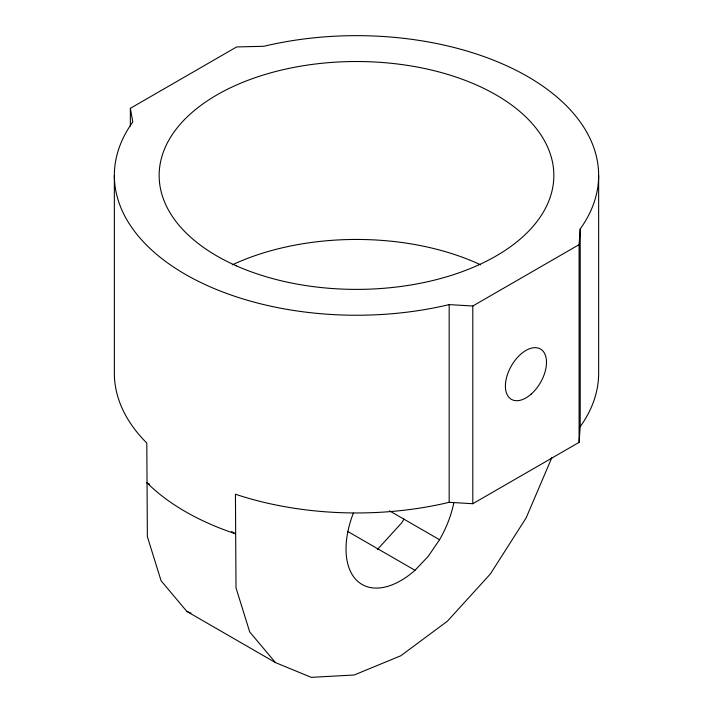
<?xml version="1.0" encoding="UTF-8"?>
<svg xmlns="http://www.w3.org/2000/svg" width="713" height="713" viewBox="0 0 713 713"><rect width="100%" height="100%" fill="white"/><g stroke="black" fill="none" stroke-linecap="round" stroke-linejoin="round"><path stroke-width="1.07" d="M551.915 457.479L526.141 517.896L490.366 573.947L447.452 621.157L400.813 655.764L354.174 675.006L311.26 677.35L275.494 662.609L249.719 631.95L236.003 587.833L235.433 494.225A242.144 139.801 0 0 0 449.163 502.317L472.799 503.717L579.09 442.354L579.09 244.648L580.213 228.944A242.144 139.801 0 0 0 527.718 76.594A242.144 139.801 0 0 0 263.837 46.292L236.645 46.942L130.363 108.305L130.363 126.076M579.09 442.354L580.213 426.659L580.213 228.944M404.119 519.037L401.74 522.772L377.32 549.634M453.735 503.191A77.485 44.741 -60 0 1 439.556 539.732L428.21 556.345L414.993 570.293A77.485 44.741 -60 0 1 357.347 580.979A77.485 44.741 -60 0 1 353.363 513.128M130.363 108.305L132.787 121.95A242.144 139.801 0 0 0 185.282 274.3A242.144 139.801 0 0 0 449.163 304.603L472.799 306.011L579.09 244.648M114.356 175.451L114.356 373.157A242.144 139.801 0 0 0 146.798 443.058L147.368 536.666L161.085 580.783L186.859 611.433L190.95 613.118M389.458 510.811L439.556 539.732M347.561 531.354L414.993 570.293M149.685 484.27L146.798 482.603A242.144 139.801 0 0 0 235.433 533.77L231.573 531.541M186.859 611.433L275.494 662.609M598.644 175.451L598.644 373.157A242.144 139.801 0 0 1 580.213 426.659M472.799 306.011L472.799 503.717M449.163 304.603L449.163 502.317M232.313 264.835A197.349 113.937 0 0 1 480.687 264.835M236.359 265.842A197.349 113.937 0 0 0 552.156 190.318A197.349 113.937 0 0 0 280.975 70.186A197.349 113.937 0 0 0 236.359 265.842M531.265 394.031A29.055 16.773 -60 0 0 540.472 349.014A29.055 16.773 -60 0 0 506.096 379.503A29.055 16.773 -60 0 0 531.265 394.031"/></g></svg>
